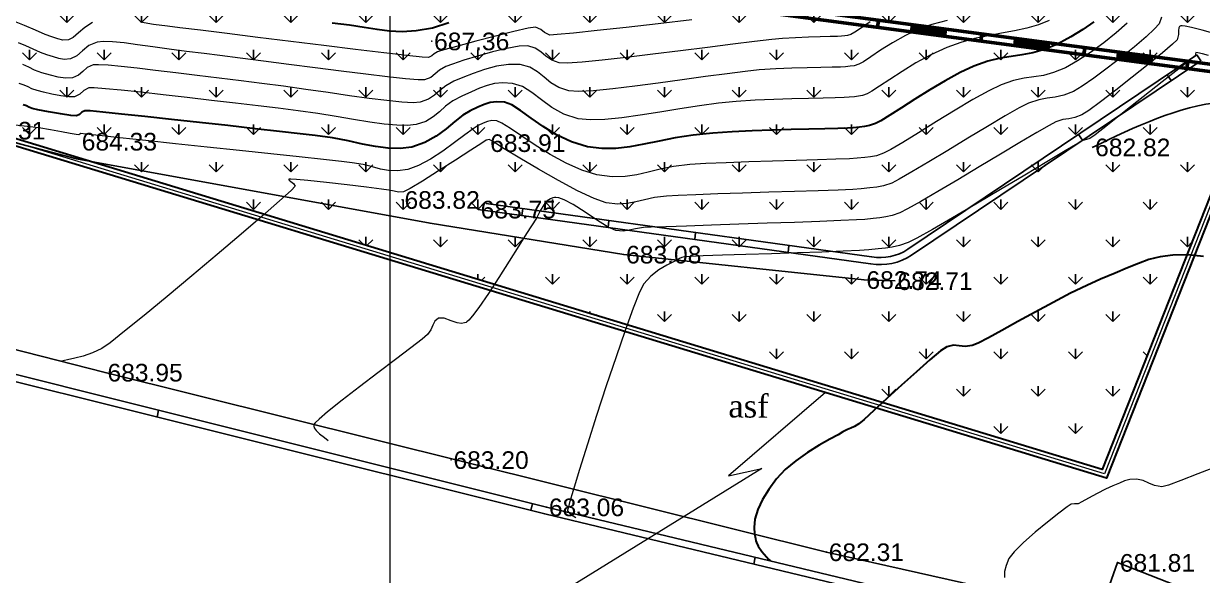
# Model space of a CAD drawing. Header units: feet. Extents: x 3381 to 1374491, y 675186 to 8751562.
# Drawn here: x 686481.5 to 686548.5, y 4375325.4 to 4375356.7 of the extents above; entities that cross this region are included whole.
import ezdxf

# ---------------------------------------------------------------- set-up
doc = ezdxf.new("R2010")
doc.units = ezdxf.units.FT
doc.header["$MEASUREMENT"] = 0
doc.header["$PDMODE"] = 34
doc.header["$PDSIZE"] = 0.01
doc.layers.get('0').update_dxf_attribs({"linetype": 'CONTINUOUS'})
for name, color, linetype in [('0_Point_Height', 2, 'CONTINUOUS'), ('0_Point_Point', 7, 'CONTINUOUS'), ('Yazilar', 7, 'CONTINUOUS')]:
    doc.layers.add(name, color=color, linetype=linetype)
for name, color, linetype, lineweight in [('ANA HORIZONTAL', 24, 'CONTINUOUS', 30), ('HORIZANTAL', 24, 'CONTINUOUS', 13), ('km setka', 170, 'CONTINUOUS', 15)]:
    doc.layers.add(name, color=color, linetype=linetype, lineweight=lineweight)
doc.styles.get("Standard").update_dxf_attribs({"font": 'arial.ttf', "height": 2.5})

msp = doc.modelspace()

# ---------------------------------------------------------------- hatches: boundary and pattern name
at = {"lineweight": 25}
h = msp.add_hatch(dxfattribs=at)
h.set_pattern_fill('GRASS', color=3, scale=3)
h.set_pattern_definition([(90, (3.5065, 27.466), (-2.121320343, 2.121320343), [0.5625, -3.680140689]), (45, (3.5065, 27.466), (-2.1213203436, 2.1213203436), [0.5625, -2.4375]), (135, (3.5065, 27.466), (-2.1213203436, -2.1213203436), [0.5625, -2.4375])])
edge = h.paths.add_edge_path(flags=16)
edge.add_arc((686469.241, 4375374.521), 3.56, 0, 360)
edge = h.paths.add_edge_path()
edge.add_line((686472.034, 4375376.729), (686476.571, 4375376.121))
edge.add_line((686476.571, 4375376.121), (686476.958, 4375379.01))
edge.add_line((686476.958, 4375379.01), (686469.631, 4375380))
edge.add_line((686469.631, 4375380), (686471.772, 4375395.856))
edge.add_line((686471.772, 4375395.856), (686480.145, 4375394.725))
edge.add_line((686480.145, 4375394.725), (686480.872, 4375400.108))
edge.add_line((686480.872, 4375400.108), (686476.22, 4375400.78))
edge.add_line((686476.22, 4375400.78), (686477.034, 4375406.421))
edge.add_line((686477.034, 4375406.421), (686485.156, 4375405.268))
edge.add_line((686485.156, 4375405.268), (686488.902, 4375432.383))
edge.add_line((686488.902, 4375432.383), (686488.995, 4375433.072))
edge.add_line((686488.995, 4375433.072), (686488.725, 4375432.579))
edge.add_line((686488.725, 4375432.579), (686451.187, 4375359.25))
edge.add_line((686451.187, 4375359.25), (686542.782, 4375331.373))
edge.add_line((686542.782, 4375331.373), (686574.64, 4375412.014))
edge.add_line((686574.64, 4375412.014), (686567.529, 4375414.735))
edge.add_line((686567.529, 4375414.735), (686565.775, 4375410.151))
edge.add_line((686565.775, 4375410.151), (686557.411, 4375413.085))
edge.add_arc((686716.84, 4375348.2), 172.127, 157.85455, 159.31778)
edge.add_line((686555.806, 4375408.992), (686569.171, 4375407.196))
edge.add_line((686569.171, 4375407.196), (686568.429, 4375401.948))
edge.add_line((686568.429, 4375401.948), (686555.1, 4375403.755))
edge.add_arc((686555.4, 4375400.614), 3.155, 95.46152, 167.5925)
edge.add_line((686552.319, 4375401.292), (686552.319, 4375400.337))
edge.add_line((686552.319, 4375400.337), (686553.986, 4375400.73))
edge.add_line((686553.986, 4375400.73), (686559.578, 4375399.751))
edge.add_line((686559.578, 4375399.751), (686557.628, 4375386.568))
edge.add_line((686557.628, 4375386.568), (686557.408, 4375386.568))
edge.add_line((686557.408, 4375386.568), (686552.319, 4375387.285))
edge.add_line((686552.319, 4375387.285), (686552.93, 4375392.653))
edge.add_line((686552.93, 4375392.653), (686558.033, 4375391.954))
edge.add_line((686558.033, 4375391.954), (686558.384, 4375394.516))
edge.add_line((686558.384, 4375394.516), (686553.204, 4375395.226))
edge.add_line((686553.204, 4375395.226), (686553.8, 4375400.314))
edge.add_line((686553.8, 4375400.314), (686552.219, 4375400.105))
edge.add_line((686552.219, 4375400.105), (686550.163, 4375384.139))
edge.add_line((686550.163, 4375384.139), (686558.899, 4375382.93))
edge.add_line((686558.899, 4375382.93), (686558.069, 4375375.574))
edge.add_line((686558.069, 4375375.574), (686549.285, 4375376.789))
edge.add_line((686549.285, 4375376.789), (686548.906, 4375374.139))
edge.add_line((686548.906, 4375374.139), (686542.779, 4375374.943))
edge.add_arc((686542.342, 4375364.952), 10, 87.49935, 110.7786)
edge.add_line((686538.795, 4375374.302), (686548.544, 4375372.875))
edge.add_line((686548.544, 4375372.875), (686547.917, 4375369.381))
edge.add_line((686547.917, 4375369.381), (686544.607, 4375369.907))
edge.add_line((686544.607, 4375369.907), (686545, 4375372.981))
edge.add_line((686545, 4375372.981), (686542.469, 4375373.316))
edge.add_line((686542.469, 4375373.316), (686542.064, 4375370.254))
edge.add_line((686542.064, 4375370.254), (686538.74, 4375370.694))
edge.add_line((686538.74, 4375370.694), (686539.093, 4375373.791))
edge.add_line((686539.093, 4375373.791), (686538.298, 4375374.098))
edge.add_arc((686542.512, 4375364.739), 10.263, 114.23947, 179.00955)
edge.add_line((686532.25, 4375364.917), (686531.9, 4375362.281))
edge.add_line((686531.9, 4375362.281), (686528.914, 4375362.608))
edge.add_line((686528.914, 4375362.608), (686528.033, 4375357.745))
edge.add_line((686528.033, 4375357.745), (686519.324, 4375358.958))
edge.add_line((686519.324, 4375358.958), (686520.011, 4375363.859))
edge.add_line((686520.011, 4375363.859), (686513.085, 4375364.778))
edge.add_line((686513.085, 4375364.778), (686512.673, 4375361.668))
edge.add_line((686512.673, 4375361.668), (686486.043, 4375365.261))
edge.add_line((686486.043, 4375365.261), (686475.323, 4375366.805))
edge.add_line((686475.323, 4375366.805), (686476.371, 4375374.635))
edge.add_line((686476.371, 4375374.635), (686472.751, 4375375.12))
edge.add_arc((686469.241, 4375374.521), 3.56, 9.68796, 38.34339)
at = {"lineweight": 50}
h = msp.add_hatch(dxfattribs=at)
h.set_pattern_fill('ANSI31', scale=0.3, angle=-0.01177)
h.set_pattern_definition([(44.9882312419, (552.25261, -538.817978), (-0.0265110571503, 0.02652195031993), [])])
h.paths.add_polyline_path([(686532.001, 4375356.616), (686533.876, 4375356.365), (686533.82, 4375355.963), (686531.955, 4375356.209)])
h = msp.add_hatch(dxfattribs=at)
h.set_pattern_fill('ANSI31', scale=0.3, angle=-0.01177)
h.set_pattern_definition([(44.9882312419, (558.11446, -539.598465), (-0.0265110571503, 0.02652195031993), [])])
h.paths.add_polyline_path([(686537.863, 4375355.838), (686539.737, 4375355.587), (686539.682, 4375355.182), (686537.817, 4375355.429)])
h = msp.add_hatch(dxfattribs=at)
h.set_pattern_fill('ANSI31', scale=0.3, angle=-0.01177)
h.set_pattern_definition([(44.9882312419, (563.963067, -540.37336), (-0.0265110571503, 0.02652195031993), [])])
h.paths.add_polyline_path([(686543.709, 4375355.041), (686545.584, 4375354.79), (686545.53, 4375354.407), (686543.666, 4375354.654)])

# ---------------------------------------------------------------- linework, layer by layer
at = {"color": 7, "lineweight": 50}
for p, q in [((686530.072, 4375356.856, 716.5), (686530.021, 4375356.471, 716.5)), ((686530.072, 4375356.856, 716.5), (686530.021, 4375356.471, 716.5)), ((686535.934, 4375356.074, 716.5), (686535.882, 4375355.69, 716.5)), ((686541.782, 4375355.297, 716.5), (686541.731, 4375354.912, 716.5)), ((686547.644, 4375354.519, 716.5), (686547.593, 4375354.135, 716.5))]:
    msp.add_line(p, q, dxfattribs=at)
at = {"linetype": 'Continuous'}
for p, q in [((686531.735, 4375343.867, 1399.27), (686548.148, 4375354.902, 1399.342)), ((686548.148, 4375354.902, 1399.342), (686548.371, 4375354.57, 1399.342)), ((686531.958, 4375343.535, 1399.27), (686548.371, 4375354.57, 1399.342)), ((686546.471, 4375353.775, 1399.339), (686546.695, 4375353.443, 1399.339)), ((686541.436, 4375350.39, 716.5), (686541.66, 4375350.058, 716.5)), ((686507.349, 4375346.135, 1400.246), (686529.629, 4375343.038, 1399.27)), ((686507.802, 4375346.476, 1400.229), (686529.684, 4375343.434, 1399.27)), ((686509.874, 4375346.188, 716.5), (686509.826, 4375345.791, 716.5)), ((686514.769, 4375345.508, 716.5), (686514.722, 4375345.11, 716.5)), ((686519.692, 4375344.823, 716.5), (686519.645, 4375344.426, 716.5)), ((686524.985, 4375344.088, 716.5), (686524.938, 4375343.69, 716.5)), ((686529.252, 4375342.137, 1399.237), (686531.013, 4375342.072, 1399.209)), ((686489.185, 4375334.738, 716.5), (686489.105, 4375334.346, 716.5)), ((686510.418, 4375329.436, 716.5), (686510.337, 4375329.044, 716.5)), ((686523.08, 4375326.388, 716.5), (686523, 4375325.996, 716.5))]:
    msp.add_line(p, q, dxfattribs=at)
at = {"color": 30, "linetype": 'Continuous'}
for p, q in [((686478.357, 4375350.616, 1400.813), (686484.54, 4375349.009, 1400.864)), ((686484.54, 4375349.009, 1400.864), (686504.611, 4375345.354, 1400.201)), ((686504.611, 4375345.354, 1400.201), (686515.608, 4375343.578, 1399.575)), ((686515.608, 4375343.578, 1399.575), (686529.252, 4375342.137, 1399.237))]:
    msp.add_line(p, q, dxfattribs=at)
at = {"color": 7, "lineweight": 30, "elevation": 716.5}
for points in [[(686562.786, 4375416.979), (686575.161, 4375412.243), (686543.018, 4375330.883), (686450.613, 4375359.007), (686493.804, 4375443.379), (686553.443, 4375420.554)], [(686562.643, 4375416.605), (686574.64, 4375412.014), (686542.782, 4375331.373), (686451.187, 4375359.25), (686493.996, 4375442.877), (686553.3, 4375420.181)]]:
    msp.add_lwpolyline(points, dxfattribs=at)
at = {"color": 1, "lineweight": 0, "elevation": 716.5}
msp.add_lwpolyline([(686450.9, 4375359.128), (686493.9, 4375443.128), (686574.9, 4375412.128), (686542.9, 4375331.128)], close=True, dxfattribs=at)
at = {"color": 7, "lineweight": 50, "elevation": 716.5}
for points in [[(686553.553, 4375420.114), (686553.727, 4375420.475), (686528.404, 4375430.157), (686489.51, 4375434.99), (686454.464, 4375366.527), (686552.013, 4375353.539), (686567.79, 4375393.455), (686567.431, 4375393.597), (686551.754, 4375353.992), (686455.1, 4375366.829), (686489.789, 4375434.557), (686528.304, 4375429.783), (686553.553, 4375420.114)], [(686532.001, 4375356.615), (686533.875, 4375356.366), (686533.821, 4375355.963), (686531.955, 4375356.211), (686531.999, 4375356.597)], [(686537.863, 4375355.837), (686539.737, 4375355.588), (686539.683, 4375355.184), (686537.817, 4375355.433), (686537.861, 4375355.818)], [(686543.709, 4375355.041), (686545.583, 4375354.792), (686545.531, 4375354.408), (686543.666, 4375354.656), (686543.709, 4375355.041)]]:
    msp.add_lwpolyline(points, dxfattribs=at)
at = {"color": 30, "linetype": 'Continuous', "elevation": 1400.727}
msp.add_lwpolyline([(686409.334, 4375355.788), (686433.289, 4375350.207), (686455.419, 4375344.451), (686474.358, 4375339.877), (686486.156, 4375336.879), (686527.114, 4375326.686), (686542.626, 4375323.193), (686543.642, 4375326.084), (686554.324, 4375321.902), (686566.759, 4375315.882), (686587.473, 4375303.079)], dxfattribs=at)
at = {"linetype": 'Continuous', "elevation": 1400.855}
for points in [[(686433.027, 4375348.596), (686456.332, 4375342.941), (686511.222, 4375329.235), (686543.289, 4375321.535), (686544.185, 4375324.22), (686567.546, 4375312.907), (686585.194, 4375299.227)], [(686432.963, 4375348.2), (686456.237, 4375342.553), (686511.127, 4375328.847), (686543.552, 4375321.06), (686544.42, 4375323.662), (686567.334, 4375312.565), (686584.949, 4375298.911)]]:
    msp.add_lwpolyline(points, dxfattribs=at)
at = {"color": 7, "lineweight": 20, "elevation": 716.5}
msp.add_lwpolyline([(686527.072, 4375335.736), (686521.55, 4375331.01), (686523.454, 4375331.423), (686510.866, 4375323.659)], dxfattribs=at)
at = {"linetype": 'Continuous'}
for radius in [3.287, 2.887]:
    msp.add_arc((686530.154, 4375346.283, 1399.27), radius, 260.80923, 303.28282, dxfattribs=at)
at = {"color": 30, "linetype": 'Continuous'}
msp.add_open_spline([(686542.212, 4375349.64, 716.5), (686544.648, 4375350.823, 716.5), (686549.742, 4375353.295, 716.5), (686558.608, 4375350.471, 716.5), (686565.879, 4375347.444, 716.5), (686570.248, 4375342.196, 716.5), (686571.199, 4375336.539, 716.5), (686571.321, 4375332.559, 716.5), (686571.395, 4375330.145, 716.5)], degree=3, knots=[0, 0, 0, 0, 7.836941, 16.383664, 26.472949, 31.316468, 36.03358, 43.306752, 43.306752, 43.306752, 43.306752], dxfattribs=at)
at = {"layer": '0_Point_Point'}
for p in [(686504.701, 4375355.681, 1403.864), (686548.371, 4375354.57, 1399.342), (686484.54, 4375349.009, 1400.864), (686503.023, 4375346.681, 1400.322), (686507.349, 4375346.135, 1400.246), (686504.611, 4375345.354, 1400.201), (686515.608, 4375343.578, 1399.575), (686529.629, 4375343.038, 1399.27), (686529.252, 4375342.137, 1399.237), (686486.156, 4375336.879, 1400.454), (686505.803, 4375331.917, 1399.701), (686511.222, 4375329.235, 1399.556), (686527.114, 4375326.686, 1398.813), (686543.642, 4375326.084, 1398.314)]:
    msp.add_point(p, dxfattribs=at)
at = {"layer": 'ANA HORIZONTAL', "color": 32, "lineweight": 30}
for points, elevation in [([(686542.3, 4375356.775), (686541.684, 4375356.345), (686540.995, 4375355.924), (686540.235, 4375355.518), (686539.494, 4375355.201), (686538.834, 4375355.01), (686538.219, 4375354.898), (686537.614, 4375354.815), (686536.982, 4375354.714), (686536.288, 4375354.548), (686535.495, 4375354.267), (686534.704, 4375353.897), (686533.853, 4375353.435), (686532.986, 4375352.922), (686532.145, 4375352.398), (686531.373, 4375351.903), (686530.712, 4375351.478), (686530.206, 4375351.164), (686529.896, 4375351.001), (686529.557, 4375350.89), (686529.281, 4375350.832), (686528.997, 4375350.799), (686528.637, 4375350.763), (686528.319, 4375350.744), (686527.77, 4375350.727), (686527.026, 4375350.71), (686526.127, 4375350.69), (686525.113, 4375350.665), (686524.021, 4375350.633), (686522.892, 4375350.591), (686521.762, 4375350.536), (686520.673, 4375350.467), (686519.548, 4375350.349), (686518.535, 4375350.185), (686517.612, 4375350.003), (686516.757, 4375349.826), (686515.945, 4375349.681), (686515.156, 4375349.592), (686514.365, 4375349.585), (686513.55, 4375349.686), (686512.633, 4375349.958), (686511.79, 4375350.361), (686511.026, 4375350.835), (686510.346, 4375351.318), (686509.752, 4375351.752), (686509.251, 4375352.074), (686508.845, 4375352.225), (686508.4, 4375352.246), (686508.03, 4375352.196), (686507.686, 4375352.085), (686507.32, 4375351.926), (686506.881, 4375351.731), (686506.463, 4375351.483), (686506.016, 4375351.122), (686505.521, 4375350.705), (686504.962, 4375350.288), (686504.321, 4375349.926), (686503.581, 4375349.674), (686502.904, 4375349.585), (686502.223, 4375349.601), (686501.519, 4375349.697), (686500.771, 4375349.844), (686499.962, 4375350.017), (686499.072, 4375350.188), (686498.082, 4375350.33), (686497.231, 4375350.426), (686496.068, 4375350.557), (686494.674, 4375350.714), (686493.13, 4375350.887), (686491.518, 4375351.066), (686489.92, 4375351.241), (686488.419, 4375351.404), (686487.095, 4375351.544), (686486.03, 4375351.652), (686485.307, 4375351.718), (686485.007, 4375351.732), (686484.836, 4375351.643), (686484.711, 4375351.524), (686484.541, 4375351.44), (686484.214, 4375351.46), (686483.62, 4375351.55), (686482.936, 4375351.671), (686482.339, 4375351.787), (686482.008, 4375351.86), (686481.825, 4375351.93), (686481.684, 4375352.002), (686481.499, 4375352.064)], 1401.5), ([(686505.675, 4375356.724), (686504.753, 4375356.427), (686503.822, 4375356.259), (686503.026, 4375356.206), (686502.307, 4375356.241), (686501.608, 4375356.336), (686500.872, 4375356.464), (686500.039, 4375356.596), (686499.054, 4375356.708)], 1404)]:
    msp.add_lwpolyline(points, dxfattribs=dict(at, elevation=elevation))
at = {"layer": 'ANA HORIZONTAL', "color": 16, "lineweight": 30, "elevation": 1399}
msp.add_lwpolyline([(686548.522, 4375343.467), (686547.633, 4375343.562), (686546.78, 4375343.533), (686546.063, 4375343.437), (686545.431, 4375343.281), (686544.83, 4375343.069), (686544.207, 4375342.809), (686543.51, 4375342.505), (686542.686, 4375342.164), (686541.9, 4375341.821), (686540.984, 4375341.372), (686539.991, 4375340.854), (686538.975, 4375340.304), (686537.988, 4375339.761), (686537.084, 4375339.262), (686536.315, 4375338.844), (686535.735, 4375338.544), (686535.396, 4375338.4), (686534.997, 4375338.355), (686534.663, 4375338.394), (686534.337, 4375338.42), (686533.962, 4375338.339), (686533.602, 4375338.096), (686532.996, 4375337.594), (686532.23, 4375336.918), (686531.387, 4375336.154), (686530.554, 4375335.39), (686529.814, 4375334.71), (686529.253, 4375334.202), (686528.955, 4375333.952), (686528.714, 4375333.809), (686528.512, 4375333.72), (686528.307, 4375333.633), (686528.057, 4375333.501), (686527.777, 4375333.346), (686527.306, 4375333.09), (686526.708, 4375332.748), (686526.044, 4375332.336), (686525.378, 4375331.868), (686524.772, 4375331.362), (686524.291, 4375330.832), (686523.856, 4375330.229), (686523.493, 4375329.659), (686523.22, 4375329.104), (686523.054, 4375328.544), (686523.01, 4375328.078), (686523.036, 4375327.712), (686523.082, 4375327.458), (686523.114, 4375327.328), (686523.147, 4375327.228), (686523.241, 4375327.023), (686523.452, 4375326.706), (686523.843, 4375326.267), (686523.937, 4375326.182)], dxfattribs=at)
at = {"layer": 'HORIZANTAL', "color": 32, "linetype": 'Continuous', "lineweight": 13}
for points, elevation in [([(686485.433, 4375356.735), (686485.005, 4375356.451), (686484.641, 4375356.148), (686484.334, 4375355.895), (686484.078, 4375355.764), (686483.751, 4375355.745), (686483.474, 4375355.812), (686483.135, 4375355.921), (686482.758, 4375356.06), (686482.196, 4375356.296), (686481.571, 4375356.564), (686481.005, 4375356.796)], 1403.5), ([(686544.202, 4375356.709), (686543.575, 4375356.162), (686542.862, 4375355.593), (686542.111, 4375355.043), (686541.372, 4375354.557), (686540.695, 4375354.176), (686540.021, 4375353.894), (686539.436, 4375353.741), (686538.893, 4375353.657), (686538.345, 4375353.581), (686537.744, 4375353.453), (686537.042, 4375353.211), (686536.34, 4375352.871), (686535.439, 4375352.367), (686534.419, 4375351.76), (686533.361, 4375351.112), (686532.346, 4375350.483), (686531.454, 4375349.933), (686530.766, 4375349.523), (686530.362, 4375349.315), (686529.957, 4375349.182), (686529.628, 4375349.114), (686529.29, 4375349.074), (686528.859, 4375349.031), (686528.433, 4375349.005), (686527.659, 4375348.976), (686526.618, 4375348.944), (686525.393, 4375348.909), (686524.064, 4375348.871), (686522.714, 4375348.829), (686521.426, 4375348.783), (686520.279, 4375348.732), (686519.357, 4375348.677), (686518.442, 4375348.569), (686517.672, 4375348.412), (686516.992, 4375348.242), (686516.347, 4375348.092), (686515.685, 4375347.995), (686514.949, 4375347.987), (686514.085, 4375348.099), (686513.226, 4375348.352), (686512.33, 4375348.752), (686511.437, 4375349.243), (686510.587, 4375349.772), (686509.82, 4375350.283), (686509.174, 4375350.721), (686508.69, 4375351.033), (686508.407, 4375351.163), (686508.113, 4375351.172), (686507.872, 4375351.121), (686507.632, 4375351.025), (686507.342, 4375350.895), (686507.05, 4375350.713), (686506.584, 4375350.37), (686505.993, 4375349.927), (686505.326, 4375349.447), (686504.629, 4375348.992), (686503.953, 4375348.624), (686503.344, 4375348.404), (686502.755, 4375348.32), (686502.257, 4375348.337), (686501.8, 4375348.424), (686501.335, 4375348.548), (686500.811, 4375348.678), (686500.179, 4375348.781), (686499.581, 4375348.847), (686498.551, 4375348.959), (686497.182, 4375349.107), (686495.566, 4375349.282), (686493.794, 4375349.472), (686491.959, 4375349.669), (686490.153, 4375349.863), (686488.467, 4375350.043), (686486.995, 4375350.2), (686485.827, 4375350.324), (686485.057, 4375350.405), (686484.775, 4375350.433), (686484.716, 4375350.396), (686484.657, 4375350.359), (686484.522, 4375350.383), (686484.177, 4375350.449), (686483.673, 4375350.544), (686483.062, 4375350.651), (686482.396, 4375350.757), (686481.726, 4375350.845), (686481.044, 4375350.911)], 1401), ([(686529.61, 4375356.774), (686529.104, 4375356.446), (686528.722, 4375356.19), (686528.499, 4375356.059), (686528.316, 4375356.002), (686528.163, 4375355.978), (686527.969, 4375355.959), (686527.741, 4375355.948), (686527.325, 4375355.939), (686526.761, 4375355.927), (686526.094, 4375355.909), (686525.366, 4375355.879), (686524.619, 4375355.834), (686524.009, 4375355.774), (686523.042, 4375355.66), (686521.801, 4375355.507), (686520.369, 4375355.327), (686518.828, 4375355.134), (686517.263, 4375354.941), (686515.754, 4375354.762), (686514.385, 4375354.609), (686513.239, 4375354.497), (686512.399, 4375354.437), (686511.947, 4375354.445), (686511.516, 4375354.598), (686511.193, 4375354.825), (686510.905, 4375355.072), (686510.584, 4375355.285), (686510.159, 4375355.409), (686509.668, 4375355.39), (686508.971, 4375355.265), (686508.155, 4375355.069), (686507.311, 4375354.834), (686506.527, 4375354.595), (686505.893, 4375354.385), (686505.498, 4375354.237), (686505.149, 4375354.035), (686504.898, 4375353.819), (686504.645, 4375353.624), (686504.292, 4375353.486), (686503.931, 4375353.484), (686503.209, 4375353.544), (686502.196, 4375353.652), (686500.96, 4375353.799), (686499.568, 4375353.974), (686498.09, 4375354.164), (686496.593, 4375354.36), (686495.146, 4375354.551), (686493.818, 4375354.724), (686492.676, 4375354.869), (686491.789, 4375354.976), (686490.782, 4375355.099), (686489.801, 4375355.231), (686488.868, 4375355.361), (686488.005, 4375355.48), (686487.235, 4375355.577), (686486.58, 4375355.641), (686486.061, 4375355.662), (686485.701, 4375355.629), (686485.236, 4375355.426), (686484.882, 4375355.135), (686484.56, 4375354.854), (686484.193, 4375354.683), (686483.832, 4375354.648), (686483.533, 4375354.692), (686483.229, 4375354.787), (686482.853, 4375354.906), (686482.482, 4375355.038), (686482.073, 4375355.218), (686481.65, 4375355.413), (686481.231, 4375355.589)], 1403), ([(686539.775, 4375356.86), (686539.159, 4375356.605), (686538.498, 4375356.412), (686537.799, 4375356.261), (686537.067, 4375356.127), (686536.31, 4375355.989), (686535.533, 4375355.824), (686534.744, 4375355.609), (686533.948, 4375355.322), (686533.051, 4375354.907), (686532.197, 4375354.442), (686531.411, 4375353.965), (686530.717, 4375353.513), (686530.139, 4375353.124), (686529.702, 4375352.837), (686529.43, 4375352.687), (686529.157, 4375352.597), (686528.934, 4375352.551), (686528.705, 4375352.524), (686528.414, 4375352.495), (686528.124, 4375352.479), (686527.618, 4375352.465), (686526.931, 4375352.452), (686526.098, 4375352.435), (686525.152, 4375352.41), (686524.129, 4375352.374), (686523.063, 4375352.324), (686521.988, 4375352.256), (686520.989, 4375352.156), (686519.912, 4375352.008), (686518.789, 4375351.831), (686517.657, 4375351.646), (686516.547, 4375351.472), (686515.494, 4375351.328), (686514.532, 4375351.233), (686513.695, 4375351.208), (686513.016, 4375351.272), (686512.211, 4375351.53), (686511.533, 4375351.914), (686510.942, 4375352.351), (686510.397, 4375352.773), (686509.858, 4375353.108), (686509.283, 4375353.286), (686508.733, 4375353.321), (686508.267, 4375353.279), (686507.844, 4375353.173), (686507.423, 4375353.012), (686506.962, 4375352.806), (686506.42, 4375352.566), (686505.901, 4375352.29), (686505.494, 4375351.983), (686505.142, 4375351.671), (686504.785, 4375351.377), (686504.363, 4375351.127), (686503.818, 4375350.945), (686503.334, 4375350.89), (686502.725, 4375350.905), (686502.003, 4375350.975), (686501.181, 4375351.09), (686500.271, 4375351.235), (686499.284, 4375351.399), (686498.232, 4375351.57), (686497.128, 4375351.734), (686495.984, 4375351.879), (686494.848, 4375352.009), (686493.568, 4375352.159), (686492.202, 4375352.318), (686490.811, 4375352.481), (686489.453, 4375352.637), (686488.188, 4375352.778), (686487.075, 4375352.897), (686486.172, 4375352.984), (686485.541, 4375353.032), (686485.238, 4375353.031), (686484.94, 4375352.876), (686484.722, 4375352.668), (686484.425, 4375352.521), (686484.097, 4375352.515), (686483.638, 4375352.575), (686483.129, 4375352.672), (686482.652, 4375352.781), (686482.29, 4375352.876), (686482.002, 4375352.978), (686481.786, 4375353.086), (686481.569, 4375353.19), (686481.28, 4375353.28)], 1402), ([(686533.981, 4375356.854), (686533.109, 4375356.622), (686532.401, 4375356.377), (686531.607, 4375356.004), (686530.863, 4375355.586), (686530.197, 4375355.169), (686529.639, 4375354.797), (686529.219, 4375354.517), (686528.964, 4375354.373), (686528.698, 4375354.29), (686528.474, 4375354.255), (686528.192, 4375354.227), (686527.925, 4375354.213), (686527.45, 4375354.202), (686526.804, 4375354.189), (686526.027, 4375354.171), (686525.159, 4375354.144), (686524.238, 4375354.103), (686523.304, 4375354.045), (686522.51, 4375353.966), (686521.472, 4375353.836), (686520.258, 4375353.671), (686518.935, 4375353.485), (686517.57, 4375353.297), (686516.231, 4375353.12), (686514.985, 4375352.972), (686513.9, 4375352.869), (686513.043, 4375352.825), (686512.481, 4375352.858), (686511.913, 4375353.046), (686511.472, 4375353.322), (686511.095, 4375353.638), (686510.719, 4375353.947), (686510.282, 4375354.199), (686509.721, 4375354.348), (686509.058, 4375354.36), (686508.375, 4375354.26), (686507.697, 4375354.079), (686507.051, 4375353.854), (686506.463, 4375353.617), (686505.959, 4375353.402), (686505.501, 4375353.15), (686505.162, 4375352.877), (686504.861, 4375352.611), (686504.518, 4375352.38), (686504.055, 4375352.215), (686503.648, 4375352.188), (686503.004, 4375352.222), (686502.16, 4375352.307), (686501.155, 4375352.432), (686500.027, 4375352.586), (686498.815, 4375352.759), (686497.557, 4375352.94), (686496.29, 4375353.119), (686495.054, 4375353.285), (686493.887, 4375353.427), (686492.633, 4375353.574), (686491.383, 4375353.727), (686490.169, 4375353.878), (686489.024, 4375354.02), (686487.981, 4375354.146), (686487.071, 4375354.247), (686486.327, 4375354.317), (686485.783, 4375354.347), (686485.47, 4375354.33), (686485.131, 4375354.178), (686484.889, 4375353.96), (686484.647, 4375353.745), (686484.309, 4375353.602), (686483.9, 4375353.573), (686483.491, 4375353.632), (686483.057, 4375353.748), (686482.572, 4375353.891), (686482.141, 4375354.044), (686481.817, 4375354.206), (686481.492, 4375354.361)], 1402.5), ([(686546.143, 4375357.052), (686546.013, 4375356.66), (686545.756, 4375356.374), (686545.266, 4375355.925), (686544.609, 4375355.367), (686543.853, 4375354.754), (686543.062, 4375354.14), (686542.305, 4375353.579), (686541.647, 4375353.125), (686541.155, 4375352.833), (686540.595, 4375352.608), (686540.116, 4375352.501), (686539.661, 4375352.439), (686539.171, 4375352.349), (686538.589, 4375352.156), (686538.063, 4375351.892), (686537.259, 4375351.436), (686536.259, 4375350.844), (686535.148, 4375350.174), (686534.009, 4375349.481), (686532.924, 4375348.824), (686531.976, 4375348.258), (686531.25, 4375347.841), (686530.827, 4375347.629), (686530.357, 4375347.475), (686529.975, 4375347.395), (686529.582, 4375347.349), (686529.082, 4375347.299), (686528.624, 4375347.269), (686527.78, 4375347.233), (686526.64, 4375347.193), (686525.297, 4375347.149), (686523.84, 4375347.103), (686522.361, 4375347.056), (686520.951, 4375347.01), (686519.7, 4375346.965), (686518.7, 4375346.925), (686518.042, 4375346.888), (686517.359, 4375346.802), (686516.796, 4375346.679), (686516.296, 4375346.554), (686515.805, 4375346.461), (686515.264, 4375346.436), (686514.619, 4375346.513), (686513.924, 4375346.747), (686512.981, 4375347.191), (686511.895, 4375347.77), (686510.77, 4375348.41), (686509.711, 4375349.038), (686508.822, 4375349.578), (686508.206, 4375349.958), (686507.969, 4375350.102), (686507.886, 4375350.088), (686507.803, 4375350.06), (686507.55, 4375349.897), (686506.917, 4375349.487), (686506.048, 4375348.926), (686505.088, 4375348.313), (686504.182, 4375347.744), (686503.474, 4375347.319), (686503.108, 4375347.134), (686502.822, 4375347.116), (686502.58, 4375347.171), (686502.277, 4375347.233), (686501.848, 4375347.284), (686500.995, 4375347.387), (686499.897, 4375347.518), (686498.73, 4375347.653), (686497.672, 4375347.768), (686497.022, 4375347.83), (686496.709, 4375347.85), (686496.605, 4375347.849), (686496.589, 4375347.843), (686496.586, 4375347.824), (686496.61, 4375347.783), (686496.701, 4375347.712), (686496.853, 4375347.602), (686496.953, 4375347.446), (686496.716, 4375347.206), (686496.067, 4375346.624), (686495.093, 4375345.776), (686493.881, 4375344.734), (686492.517, 4375343.573), (686491.087, 4375342.367), (686489.678, 4375341.189), (686488.376, 4375340.113), (686487.267, 4375339.214), (686486.438, 4375338.565), (686485.975, 4375338.24), (686485.432, 4375337.985), (686484.916, 4375337.811), (686484.442, 4375337.691), (686484.024, 4375337.599), (686483.678, 4375337.509)], 1400.5), ([(686519.466, 4375356.886), (686517.571, 4375356.669), (686515.744, 4375356.461), (686514.1, 4375356.28), (686512.753, 4375356.137), (686511.819, 4375356.05), (686511.412, 4375356.031), (686511.114, 4375356.168), (686510.892, 4375356.352), (686510.597, 4375356.471), (686510.182, 4375356.414), (686509.371, 4375356.232), (686508.325, 4375355.973), (686507.207, 4375355.681), (686506.178, 4375355.403), (686505.401, 4375355.185), (686505.037, 4375355.073), (686504.852, 4375354.957), (686504.716, 4375354.84), (686504.529, 4375354.756), (686504.166, 4375354.781), (686503.282, 4375354.875), (686501.985, 4375355.025), (686500.383, 4375355.216), (686498.584, 4375355.434), (686496.695, 4375355.666), (686494.826, 4375355.896), (686493.082, 4375356.111), (686491.574, 4375356.297), (686490.408, 4375356.44), (686489.692, 4375356.525), (686488.896, 4375356.634), (686488.175, 4375356.759)], 1403.5), ([(686549.185, 4375356.104), (686548.455, 4375356.311), (686547.853, 4375356.461), (686547.494, 4375356.531), (686547.31, 4375356.549), (686547.234, 4375356.543), (686547.211, 4375356.534), (686547.174, 4375356.506), (686547.128, 4375356.432), (686547.108, 4375356.288), (686547.11, 4375356.057), (686547.031, 4375355.758), (686546.771, 4375355.506), (686546.193, 4375355.014), (686545.395, 4375354.362), (686544.479, 4375353.63), (686543.543, 4375352.897), (686542.687, 4375352.243), (686542.011, 4375351.748), (686541.615, 4375351.491), (686541.22, 4375351.341), (686540.885, 4375351.281), (686540.546, 4375351.229), (686540.136, 4375351.101), (686539.76, 4375350.902), (686539.058, 4375350.495), (686538.109, 4375349.931), (686536.994, 4375349.263), (686535.793, 4375348.541), (686534.585, 4375347.818), (686533.452, 4375347.145), (686532.472, 4375346.574), (686531.726, 4375346.156), (686531.293, 4375345.943), (686530.853, 4375345.794), (686530.491, 4375345.706), (686530.15, 4375345.653), (686529.773, 4375345.615), (686529.304, 4375345.567), (686528.826, 4375345.535), (686527.94, 4375345.494), (686526.736, 4375345.447), (686525.308, 4375345.395), (686523.746, 4375345.342), (686522.143, 4375345.288), (686520.591, 4375345.237), (686519.181, 4375345.19), (686518.006, 4375345.15), (686517.157, 4375345.119), (686516.726, 4375345.099), (686516.278, 4375345.032), (686515.924, 4375344.945), (686515.579, 4375344.892), (686515.154, 4375344.927), (686514.715, 4375345.12), (686514.111, 4375345.502), (686513.424, 4375345.967), (686512.733, 4375346.41), (686512.234, 4375346.677), (686511.917, 4375346.792), (686511.743, 4375346.814), (686511.669, 4375346.807), (686511.59, 4375346.787), (686511.446, 4375346.732), (686511.266, 4375346.612), (686511.073, 4375346.392), (686510.868, 4375346.042), (686510.654, 4375345.634), (686510.377, 4375345.198), (686510.083, 4375344.761), (686509.642, 4375344.064), (686509.102, 4375343.203), (686508.514, 4375342.271), (686507.926, 4375341.362), (686507.386, 4375340.571), (686507.023, 4375340.086), (686506.807, 4375339.84), (686506.696, 4375339.743), (686506.651, 4375339.718), (686506.569, 4375339.688), (686506.402, 4375339.664), (686506.147, 4375339.695), (686505.811, 4375339.809), (686505.42, 4375339.954), (686505.09, 4375339.953), (686504.877, 4375339.787), (686504.758, 4375339.561), (686504.649, 4375339.299), (686504.465, 4375339.026), (686504.156, 4375338.767), (686503.518, 4375338.274), (686502.647, 4375337.614), (686501.641, 4375336.853), (686500.598, 4375336.06), (686499.615, 4375335.3), (686498.789, 4375334.64), (686498.308, 4375334.229), (686498.084, 4375334.011), (686498.012, 4375333.917), (686498.002, 4375333.888), (686498.003, 4375333.834), (686498.033, 4375333.729), (686498.135, 4375333.577), (686498.337, 4375333.389), (686498.619, 4375333.182), (686498.829, 4375333.015)], 1400), ([(686548.81, 4375354.861), (686548.468, 4375354.96), (686548.208, 4375355.025), (686548.093, 4375355.042), (686548.069, 4375354.957), (686548.049, 4375354.855), (686547.792, 4375354.645), (686547.128, 4375354.115), (686546.19, 4375353.37), (686545.112, 4375352.517), (686544.028, 4375351.662), (686543.071, 4375350.912), (686542.376, 4375350.372), (686542.075, 4375350.148), (686541.882, 4375350.093), (686541.683, 4375350.045), (686541.391, 4375349.876), (686540.677, 4375349.45), (686539.643, 4375348.831), (686538.387, 4375348.078), (686537.009, 4375347.256), (686535.607, 4375346.425), (686534.282, 4375345.648), (686533.133, 4375344.986), (686532.259, 4375344.502), (686531.759, 4375344.257), (686531.265, 4375344.09), (686530.859, 4375343.991), (686530.476, 4375343.932), (686530.053, 4375343.889), (686529.527, 4375343.835), (686528.996, 4375343.798), (686528.073, 4375343.756), (686526.861, 4375343.71), (686525.466, 4375343.662), (686523.99, 4375343.615), (686522.538, 4375343.57), (686521.215, 4375343.528), (686520.124, 4375343.493), (686519.37, 4375343.464), (686519.056, 4375343.445), (686518.899, 4375343.399), (686518.78, 4375343.342), (686518.636, 4375343.258), (686518.427, 4375343.156), (686518.061, 4375342.969), (686517.61, 4375342.699), (686517.145, 4375342.348), (686516.741, 4375341.916), (686516.507, 4375341.443), (686516.146, 4375340.524), (686515.689, 4375339.261), (686515.169, 4375337.755), (686514.617, 4375336.11), (686514.065, 4375334.427), (686513.545, 4375332.81), (686513.088, 4375331.361), (686512.727, 4375330.182), (686512.529, 4375329.501), (686512.444, 4375329.179), (686512.421, 4375329.067), (686512.42, 4375329.043), (686512.435, 4375329.001), (686512.481, 4375328.925), (686512.58, 4375328.831), (686512.732, 4375328.733), (686512.885, 4375328.637)], 1399.5)]:
    msp.add_lwpolyline(points, dxfattribs=dict(at, elevation=elevation))
at = {"layer": 'HORIZANTAL', "color": 16, "linetype": 'Continuous', "lineweight": 20, "elevation": 1398.5}
msp.add_lwpolyline([(686549.35, 4375331.566), (686548.211, 4375331.116), (686547.252, 4375330.743), (686546.546, 4375330.488), (686546.167, 4375330.393), (686545.756, 4375330.455), (686545.429, 4375330.602), (686545.111, 4375330.752), (686544.724, 4375330.823), (686544.345, 4375330.797), (686544.046, 4375330.72), (686543.751, 4375330.599), (686543.383, 4375330.444), (686542.973, 4375330.255), (686542.487, 4375330), (686542.008, 4375329.736), (686541.62, 4375329.525), (686541.406, 4375329.424), (686541.208, 4375329.422), (686541.018, 4375329.407), (686540.793, 4375329.253), (686540.315, 4375328.889), (686539.678, 4375328.384), (686538.98, 4375327.805), (686538.317, 4375327.221), (686537.785, 4375326.699), (686537.481, 4375326.309), (686537.315, 4375325.92), (686537.238, 4375325.574), (686537.223, 4375325.232)], dxfattribs=at)
at = {"layer": 'km setka', "elevation": 716.5, "flags": 128}
msp.add_lwpolyline([(686502.319, 4375537.2), (686502.319, 4375320.753)], dxfattribs=at)

# ---------------------------------------------------------------- texts
at = {"layer": '0_Point_Height', "color": 0}
for s, p in [('687.36', (686504.837, 4375355.167, 1403.864)), ('684.31', (686478.493, 4375350.102, 1400.813)), ('684.33', (686484.832, 4375349.475, 1400.829)), ('683.91', (686508.024, 4375349.392, 1400.408)), ('682.82', (686542.376, 4375349.151, 1399.32)), ('683.82', (686503.159, 4375346.167, 1400.322)), ('683.75', (686507.485, 4375345.621, 1400.246)), ('683.08', (686515.744, 4375343.064, 1399.575)), ('682.74', (686529.388, 4375341.623, 1399.237)), ('682.71', (686531.149, 4375341.558, 1399.209)), ('683.95', (686486.292, 4375336.365, 1400.454)), ('683.20', (686505.939, 4375331.403, 1399.701)), ('683.06', (686511.358, 4375328.721, 1399.556)), ('682.31', (686527.25, 4375326.172, 1398.813)), ('681.81', (686543.778, 4375325.57, 1398.314))]:
    msp.add_text(s, height=1, dxfattribs=at).set_placement(p)
at = {"layer": 'Yazilar', "color": 30, "insert": (686521.553, 4375335.624, 716.5), "char_height": 1.3, "width": 0.10588, "attachment_point": 1, "rotation": 359.75118}
msp.add_mtext('{\\fTimes New Roman|b0|i0|c0|p18;asf}', dxfattribs=at)

doc.saveas('drawing.dxf')
